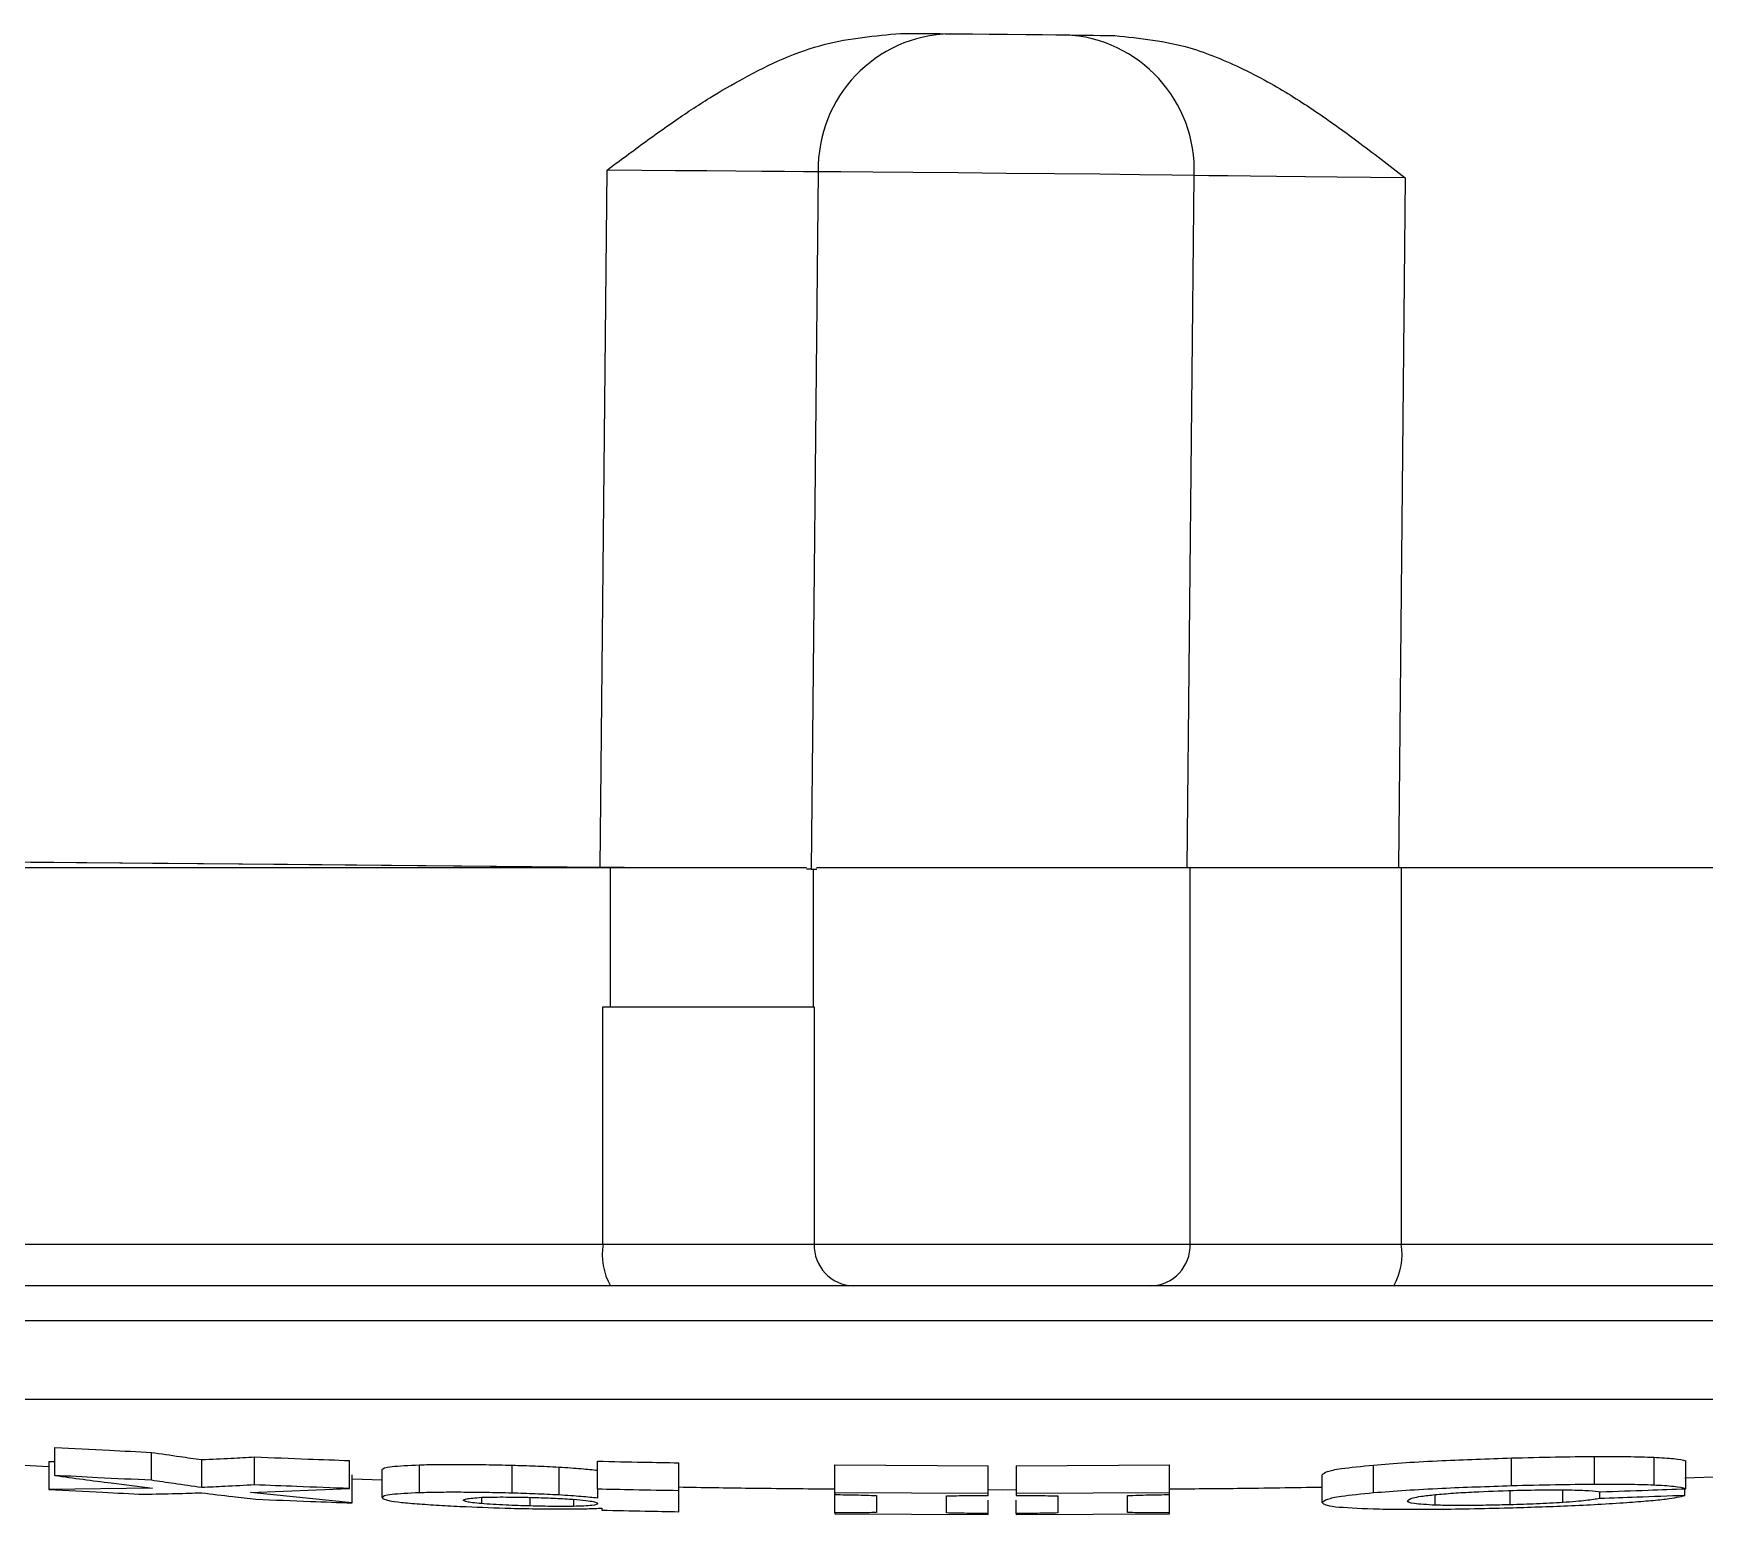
# Model space of a CAD drawing. Header units: millimetres. Extents: x 2344 to 4024, y 1094 to 2282.
# Drawn here: x 2900.4 to 2954.3, y 1191.2 to 1239 of the extents above; entities that cross this region are included whole.
import ezdxf

# ---------------------------------------------------------------- set-up
doc = ezdxf.new("R2010")
doc.units = ezdxf.units.MM

msp = doc.modelspace()

# ---------------------------------------------------------------- linework, layer by layer
at = {"color": 7, "linetype": 'Continuous', "lineweight": 25}
for p, q in [((2918.685, 1212.081), (2918.908, 1234.58)), ((2925.723, 1234.525), (2925.499, 1212.026)), ((2937.633, 1212.074), (2937.855, 1234.404)), ((2944.669, 1234.324), (2944.448, 1212.074)), ((2884.096, 1212.074), (2919.003, 1212.074)), ((2919.455, 1212.074), (2918.685, 1212.081)), ((2919.003, 1212.074), (2919.003, 1207.574)), ((2919.003, 1212.074), (2925.348, 1212.074)), ((2925.499, 1212.026), (2925.34, 1212.026)), ((2925.499, 1212.026), (2925.674, 1212.025)), ((2925.554, 1212.025), (2925.554, 1207.574)), ((2925.669, 1212.074), (2937.724, 1212.074)), ((2937.724, 1199.924), (2937.724, 1212.074)), ((2937.724, 1212.074), (2944.539, 1212.074)), ((2944.539, 1212.074), (2944.539, 1199.924)), ((2944.539, 1212.074), (2979.219, 1212.074)), ((2918.776, 1199.924), (2918.776, 1207.574)), ((2918.776, 1207.574), (2925.591, 1207.574)), ((2925.591, 1207.574), (2925.591, 1199.924)), ((2860.819, 1199.924), (2918.776, 1199.924)), ((2918.776, 1199.924), (2925.591, 1199.924)), ((2925.591, 1199.924), (2937.724, 1199.924)), ((2937.724, 1199.924), (2944.539, 1199.924)), ((2944.539, 1199.924), (3002.496, 1199.924)), ((2919.018, 1198.574), (2862.148, 1198.574)), ((2926.855, 1198.574), (2919.018, 1198.574)), ((2936.46, 1198.574), (2926.855, 1198.574)), ((2944.297, 1198.574), (2936.46, 1198.574)), ((3001.168, 1198.574), (2944.297, 1198.574)), ((2867.634, 1197.461), (2995.681, 1197.461)), ((2870.046, 1194.917), (2931.658, 1194.917)), ((2901.087, 1192.457), (2901.087, 1193.359)), ((2904.203, 1192.302), (2904.203, 1193.204)), ((2905.825, 1192.068), (2905.825, 1192.97)), ((2907.53, 1192.155), (2907.53, 1193.057)), ((2948.094, 1192.12), (2948.094, 1193.022)), ((2950.779, 1192.169), (2950.779, 1193.071)), ((2952.693, 1193.046), (2952.693, 1192.144)), ((2899.896, 1192.799), (2900.895, 1192.745)), ((2900.895, 1192.907), (2901.087, 1192.909)), ((2900.895, 1192.907), (2900.895, 1192.005)), ((2910.6, 1192.037), (2910.6, 1192.939)), ((2910.683, 1191.572), (2910.683, 1192.473)), ((2911.645, 1191.746), (2911.645, 1192.647)), ((2912.855, 1191.899), (2912.855, 1192.801)), ((2915.843, 1191.888), (2915.843, 1192.789)), ((2917.346, 1192.731), (2917.346, 1191.829)), ((2918.601, 1192.016), (2918.601, 1192.918)), ((2921.222, 1191.964), (2921.222, 1192.866)), ((2926.258, 1192.797), (2931.208, 1192.773)), ((2926.258, 1191.896), (2926.258, 1192.797)), ((2931.208, 1191.871), (2931.208, 1192.773)), ((2932.108, 1192.773), (2937.058, 1192.797)), ((2932.108, 1192.773), (2932.108, 1191.871)), ((2937.058, 1191.896), (2937.058, 1192.797)), ((2941.99, 1191.581), (2941.99, 1192.482)), ((2943.64, 1191.893), (2943.64, 1192.795)), ((2953.694, 1192.383), (2954.931, 1192.429)), ((2953.721, 1192.029), (2953.721, 1192.931)), ((2904.24, 1192.051), (2900.895, 1192.005)), ((2907.402, 1191.912), (2910.6, 1192.037)), ((2910.683, 1191.572), (2907.402, 1191.912)), ((2910.683, 1192.349), (2911.645, 1192.318)), ((2921.222, 1191.289), (2921.222, 1191.964)), ((2931.208, 1191.871), (2926.258, 1191.896)), ((2931.208, 1192), (2931.658, 1191.999)), ((2931.658, 1191.999), (2932.108, 1192)), ((2937.058, 1191.896), (2932.108, 1191.871)), ((2948.057, 1191.512), (2948.057, 1191.973)), ((2949.753, 1191.585), (2949.753, 1191.992)), ((2950.944, 1191.713), (2950.944, 1191.935)), ((2953.694, 1191.81), (2953.694, 1192.028)), ((2914.853, 1191.752), (2914.853, 1191.548)), ((2916.42, 1191.729), (2916.42, 1191.473)), ((2917.823, 1191.686), (2917.823, 1191.461)), ((2926.258, 1191.256), (2926.258, 1191.88)), ((2927.608, 1191.808), (2927.608, 1191.26)), ((2929.858, 1191.248), (2929.858, 1191.797)), ((2931.208, 1191.816), (2931.208, 1191.871)), ((2931.208, 1191.231), (2931.208, 1191.659)), ((2932.108, 1191.871), (2932.108, 1191.816)), ((2932.108, 1191.231), (2932.108, 1191.659)), ((2933.458, 1191.797), (2933.458, 1191.248)), ((2935.708, 1191.26), (2935.708, 1191.808)), ((2937.058, 1191.256), (2937.058, 1191.841)), ((2945.636, 1191.499), (2945.636, 1191.835)), ((2926.258, 1191.221), (2931.208, 1191.196)), ((2931.208, 1191.196), (2931.208, 1191.231)), ((2932.108, 1191.231), (2932.108, 1191.196)), ((2932.108, 1191.196), (2937.058, 1191.221))]:
    msp.add_line(p, q, dxfattribs=at)
at = {"color": 7, "linetype": 'Continuous', "lineweight": 25, "flags": 128}
for points in [[(2928.378, 1238.988), (2928.619, 1238.987), (2928.85, 1238.985), (2929.069, 1238.984), (2929.275, 1238.983), (2929.47, 1238.982), (2929.653, 1238.981), (2929.823, 1238.98), (2929.98, 1238.979)], [(2929.98, 1238.979), (2930.272, 1238.977), (2930.706, 1238.974), (2931.243, 1238.969), (2931.834, 1238.963), (2932.424, 1238.957), (2932.961, 1238.951), (2933.395, 1238.946), (2933.687, 1238.942)], [(2933.687, 1238.942), (2933.844, 1238.94), (2934.014, 1238.937), (2934.197, 1238.935), (2934.392, 1238.932), (2934.599, 1238.929), (2934.817, 1238.926), (2935.048, 1238.923), (2935.289, 1238.92)], [(2925.723, 1234.525), (2925.246, 1234.527), (2924.637, 1234.531), (2923.906, 1234.536), (2923.066, 1234.543), (2922.13, 1234.551), (2921.113, 1234.56), (2920.033, 1234.569), (2918.908, 1234.58)], [(2937.855, 1234.404), (2937.131, 1234.414), (2936.095, 1234.427), (2934.807, 1234.442), (2933.344, 1234.457), (2931.789, 1234.473), (2930.234, 1234.488), (2928.77, 1234.502), (2927.483, 1234.513), (2926.447, 1234.52), (2925.723, 1234.525)], [(2944.669, 1234.324), (2943.544, 1234.336), (2942.464, 1234.348), (2941.448, 1234.359), (2940.512, 1234.37), (2939.671, 1234.38), (2938.94, 1234.389), (2938.332, 1234.397), (2937.855, 1234.404)], [(2860.73, 1212.533), (2861.756, 1212.533), (2863.098, 1212.53), (2864.75, 1212.523), (2866.705, 1212.513), (2868.952, 1212.5), (2871.483, 1212.484), (2874.286, 1212.464), (2877.349, 1212.442), (2880.656, 1212.416), (2884.194, 1212.388), (2887.946, 1212.358), (2891.895, 1212.324), (2896.024, 1212.289), (2900.314, 1212.251), (2904.746, 1212.211), (2909.298, 1212.169), (2913.952, 1212.126), (2918.685, 1212.081)], [(2918.832, 1212.074), (2917.616, 1212.086), (2913.065, 1212.128), (2908.599, 1212.17), (2904.238, 1212.209), (2900.001, 1212.247)]]:
    msp.add_lwpolyline(points, dxfattribs=at)
at = {"color": 7, "linetype": 'Continuous', "lineweight": 25}
for centre, radius, start, end in [((2930.081, 1234.621), 4.359, 91.3295, 181.2666), ((2933.499, 1234.587), 4.359, 357.5945, 87.5315), ((2920.844, 1199.597), 2.093, 171.021, 209.2656), ((2926.9, 1199.882), 1.309, 178.1733, 268.0486), ((2936.416, 1199.882), 1.309, 271.9514, 1.8267), ((2942.471, 1199.597), 2.093, 330.7344, 8.979)]:
    msp.add_arc(centre, radius, start, end, dxfattribs=at)
for points, knots in [([(2918.908, 1234.58), (2919.324, 1234.889), (2920.033, 1235.416), (2921.132, 1236.205), (2922.176, 1236.895), (2923.76, 1237.816), (2925.778, 1238.753), (2927.556, 1238.914), (2928.378, 1238.988)], [0, 0, 0, 0, 0.146891, 0.250611, 0.38292, 0.500595, 0.76918, 1, 1, 1, 1]), ([(2935.289, 1238.92), (2936.111, 1238.835), (2937.233, 1238.719), (2938.587, 1238.223), (2939.46, 1237.839), (2940.54, 1237.27), (2941.767, 1236.498), (2943.202, 1235.463), (2944.151, 1234.727), (2944.669, 1234.324)], [0, 0, 0, 0, 0.230707, 0.315448, 0.404945, 0.499649, 0.659665, 0.813802, 1, 1, 1, 1]), ([(2931.658, 1194.917), (2934.034, 1194.917), (2938.887, 1194.917), (2946.202, 1194.917), (2953.549, 1194.917), (2960.744, 1194.917), (2967.588, 1194.917), (2973.884, 1194.917), (2979.303, 1194.917), (2983.789, 1194.917), (2987.342, 1194.917), (2990.065, 1194.917), (2991.939, 1194.917), (2993.066, 1194.917), (2993.202, 1194.917), (2993.269, 1194.917)], [0, 0, 0, 0, 0.073675, 0.150434, 0.229885, 0.311524, 0.394751, 0.478886, 0.563205, 0.640041, 0.715869, 0.790184, 0.862545, 0.932581, 1, 1, 1, 1]), ([(2901.087, 1193.359), (2901.673, 1193.329), (2902.712, 1193.276), (2903.751, 1193.226), (2904.203, 1193.204)], [0, 0, 0, 0, 0.56439, 1, 1, 1, 1]), ([(2904.203, 1193.204), (2904.511, 1193.158), (2905.052, 1193.078), (2905.593, 1193.002), (2905.825, 1192.97)], [0, 0, 0, 0, 0.570017, 1, 1, 1, 1]), ([(2905.825, 1192.97), (2906.142, 1192.985), (2906.711, 1193.011), (2907.279, 1193.043), (2907.53, 1193.057)], [0, 0, 0, 0, 0.5579958, 1, 1, 1, 1]), ([(2907.53, 1193.057), (2908.107, 1193.034), (2909.13, 1192.992), (2910.154, 1192.955), (2910.6, 1192.939)], [0, 0, 0, 0, 0.563627, 1, 1, 1, 1]), ([(2943.64, 1192.795), (2943.975, 1192.822), (2944.618, 1192.873), (2946.126, 1192.956), (2947.331, 1192.996), (2948.094, 1193.022)], [0, 0, 0, 0, 0.285186, 0.547507, 1, 1, 1, 1]), ([(2948.094, 1193.022), (2948.572, 1193.034), (2949.495, 1193.059), (2950.361, 1193.067), (2950.779, 1193.071)], [0, 0, 0, 0, 0.517483, 1, 1, 1, 1]), ([(2950.779, 1193.071), (2951.146, 1193.071), (2951.881, 1193.073), (2952.422, 1193.055), (2952.693, 1193.046)], [0, 0, 0, 0, 0.4995071, 1, 1, 1, 1]), ([(2952.693, 1193.046), (2952.925, 1193.033), (2953.44, 1193.002), (2953.621, 1192.956), (2953.721, 1192.931)], [0, 0, 0, 0, 0.450733, 1, 1, 1, 1]), ([(2901.087, 1192.457), (2901.693, 1192.375), (2902.744, 1192.233), (2903.795, 1192.105), (2904.24, 1192.051)], [0, 0, 0, 0, 0.5766331, 1, 1, 1, 1]), ([(2904.203, 1192.302), (2903.626, 1192.33), (2902.587, 1192.379), (2901.549, 1192.433), (2901.087, 1192.457)], [0, 0, 0, 0, 0.555599, 1, 1, 1, 1]), ([(2911.645, 1192.647), (2911.68, 1192.683), (2911.744, 1192.747), (2912.513, 1192.785), (2912.855, 1192.801)], [0, 0, 0, 0, 0.556041, 1, 1, 1, 1]), ([(2912.855, 1192.801), (2913.051, 1192.806), (2913.445, 1192.816), (2914.176, 1192.817), (2914.99, 1192.81), (2915.559, 1192.796), (2915.843, 1192.789)], [0, 0, 0, 0, 0.249995, 0.500147, 0.75036, 1, 1, 1, 1]), ([(2915.843, 1192.789), (2916.093, 1192.782), (2916.616, 1192.766), (2917.096, 1192.743), (2917.346, 1192.731)], [0, 0, 0, 0, 0.479645, 1, 1, 1, 1]), ([(2917.346, 1192.731), (2917.479, 1192.722), (2917.746, 1192.705), (2918.188, 1192.67), (2918.436, 1192.644), (2918.601, 1192.627)], [0, 0, 0, 0, 0.249107, 0.498716, 1, 1, 1, 1]), ([(2918.601, 1192.918), (2919.092, 1192.908), (2919.965, 1192.889), (2920.839, 1192.873), (2921.222, 1192.866)], [0, 0, 0, 0, 0.561174, 1, 1, 1, 1]), ([(2941.99, 1192.482), (2942.02, 1192.517), (2942.073, 1192.581), (2942.578, 1192.687), (2943.26, 1192.756), (2943.64, 1192.795)], [0, 0, 0, 0, 0.35254, 0.639891, 1, 1, 1, 1]), ([(2900.895, 1192.005), (2901.475, 1191.974), (2902.498, 1191.921), (2903.522, 1191.872), (2903.965, 1191.851)], [0, 0, 0, 0, 0.566888, 1, 1, 1, 1]), ([(2903.965, 1191.851), (2904.311, 1191.859), (2904.932, 1191.872), (2905.552, 1191.891), (2905.825, 1191.899)], [0, 0, 0, 0, 0.558911, 1, 1, 1, 1]), ([(2905.825, 1192.068), (2905.528, 1192.109), (2904.987, 1192.185), (2904.446, 1192.266), (2904.203, 1192.302)], [0, 0, 0, 0, 0.549983, 1, 1, 1, 1]), ([(2907.53, 1192.155), (2907.211, 1192.137), (2906.642, 1192.106), (2906.074, 1192.079), (2905.825, 1192.068)], [0, 0, 0, 0, 0.561954, 1, 1, 1, 1]), ([(2905.825, 1191.899), (2906.159, 1191.858), (2906.742, 1191.786), (2907.326, 1191.72), (2907.576, 1191.691)], [0, 0, 0, 0, 0.572061, 1, 1, 1, 1]), ([(2910.6, 1192.037), (2910.031, 1192.058), (2909.007, 1192.095), (2907.984, 1192.137), (2907.53, 1192.155)], [0, 0, 0, 0, 0.556353, 1, 1, 1, 1]), ([(2912.855, 1191.899), (2912.513, 1191.883), (2911.744, 1191.845), (2911.68, 1191.781), (2911.645, 1191.746)], [0, 0, 0, 0, 0.443959, 1, 1, 1, 1]), ([(2915.843, 1191.888), (2915.559, 1191.894), (2914.99, 1191.908), (2914.176, 1191.915), (2913.445, 1191.914), (2913.051, 1191.904), (2912.855, 1191.899)], [0, 0, 0, 0, 0.24964, 0.499853, 0.750005, 1, 1, 1, 1]), ([(2917.346, 1191.829), (2917.096, 1191.841), (2916.616, 1191.865), (2916.093, 1191.88), (2915.843, 1191.888)], [0, 0, 0, 0, 0.520355, 1, 1, 1, 1]), ([(2918.601, 1192.016), (2918.601, 1191.958), (2918.601, 1191.855), (2918.601, 1191.764), (2918.601, 1191.725)], [0, 0, 0, 0, 0.575496, 1, 1, 1, 1]), ([(2921.222, 1191.964), (2920.734, 1191.973), (2919.86, 1191.989), (2918.987, 1192.008), (2918.601, 1192.016)], [0, 0, 0, 0, 0.5587912, 1, 1, 1, 1]), ([(2921.222, 1192.087), (2921.988, 1192.074), (2923.665, 1192.045), (2925.345, 1192.032), (2926.258, 1192.025)], [0, 0, 0, 0, 0.456408, 1, 1, 1, 1]), ([(2926.258, 1191.896), (2926.258, 1191.885), (2926.258, 1191.867), (2926.258, 1191.849), (2926.258, 1191.841)], [0, 0, 0, 0, 0.563026, 1, 1, 1, 1]), ([(2937.058, 1192.025), (2937.788, 1192.03), (2939.433, 1192.042), (2941.077, 1192.069), (2941.99, 1192.084)], [0, 0, 0, 0, 0.4440611, 1, 1, 1, 1]), ([(2937.058, 1191.841), (2937.058, 1191.851), (2937.058, 1191.869), (2937.058, 1191.887), (2937.058, 1191.896)], [0, 0, 0, 0, 0.556974, 1, 1, 1, 1]), ([(2943.64, 1191.893), (2943.26, 1191.855), (2942.578, 1191.785), (2942.073, 1191.679), (2942.02, 1191.616), (2941.99, 1191.581)], [0, 0, 0, 0, 0.36011, 0.647462, 1, 1, 1, 1]), ([(2948.094, 1192.12), (2947.331, 1192.094), (2946.126, 1192.054), (2944.618, 1191.971), (2943.975, 1191.92), (2943.64, 1191.893)], [0, 0, 0, 0, 0.452493, 0.714814, 1, 1, 1, 1]), ([(2945.629, 1191.839), (2945.814, 1191.855), (2946.165, 1191.887), (2947.024, 1191.937), (2947.718, 1191.961), (2948.149, 1191.976)], [0, 0, 0, 0, 0.296714, 0.56253, 1, 1, 1, 1]), ([(2950.779, 1192.169), (2950.361, 1192.165), (2949.495, 1192.156), (2948.572, 1192.132), (2948.094, 1192.12)], [0, 0, 0, 0, 0.482517, 1, 1, 1, 1]), ([(2948.149, 1191.976), (2948.462, 1191.983), (2949.1, 1191.997), (2949.848, 1191.995), (2950.322, 1191.984), (2950.714, 1191.968), (2950.868, 1191.946), (2950.972, 1191.932)], [0, 0, 0, 0, 0.233217, 0.476546, 0.60225, 0.732009, 1, 1, 1, 1]), ([(2952.693, 1192.144), (2952.422, 1192.153), (2951.881, 1192.17), (2951.146, 1192.169), (2950.779, 1192.169)], [0, 0, 0, 0, 0.500493, 1, 1, 1, 1]), ([(2950.972, 1191.932), (2951.482, 1191.949), (2952.399, 1191.98), (2953.315, 1192.014), (2953.721, 1192.029)], [0, 0, 0, 0, 0.556828, 1, 1, 1, 1]), ([(2953.721, 1192.029), (2953.621, 1192.054), (2953.44, 1192.1), (2952.925, 1192.131), (2952.693, 1192.144)], [0, 0, 0, 0, 0.549267, 1, 1, 1, 1]), ([(2907.576, 1191.691), (2908.163, 1191.668), (2909.198, 1191.626), (2910.234, 1191.588), (2910.683, 1191.572)], [0, 0, 0, 0, 0.5666076, 1, 1, 1, 1]), ([(2911.645, 1191.746), (2911.681, 1191.711), (2911.736, 1191.659), (2912.225, 1191.591), (2912.645, 1191.556), (2912.855, 1191.539)], [0, 0, 0, 0, 0.49875, 0.750257, 1, 1, 1, 1]), ([(2912.855, 1191.539), (2913.089, 1191.522), (2913.535, 1191.491), (2914.527, 1191.441), (2915.314, 1191.416), (2915.806, 1191.4)], [0, 0, 0, 0, 0.294236, 0.559365, 1, 1, 1, 1]), ([(2914.266, 1191.664), (2914.285, 1191.679), (2914.313, 1191.701), (2914.549, 1191.73), (2914.756, 1191.745), (2914.859, 1191.753)], [0, 0, 0, 0, 0.501568, 0.7512, 1, 1, 1, 1]), ([(2914.853, 1191.548), (2914.749, 1191.558), (2914.541, 1191.578), (2914.313, 1191.615), (2914.285, 1191.644), (2914.266, 1191.664)], [0, 0, 0, 0, 0.248427, 0.500533, 1, 1, 1, 1]), ([(2916.42, 1191.473), (2916.156, 1191.481), (2915.731, 1191.495), (2915.199, 1191.522), (2914.973, 1191.539), (2914.853, 1191.548)], [0, 0, 0, 0, 0.433668, 0.700456, 1, 1, 1, 1]), ([(2914.859, 1191.753), (2914.959, 1191.756), (2915.16, 1191.762), (2915.551, 1191.764), (2915.998, 1191.761), (2916.31, 1191.754), (2916.466, 1191.75)], [0, 0, 0, 0, 0.249108, 0.498915, 0.749263, 1, 1, 1, 1]), ([(2915.806, 1191.4), (2916.116, 1191.392), (2916.739, 1191.378), (2917.618, 1191.374), (2918.313, 1191.382), (2918.596, 1191.398), (2918.739, 1191.406)], [0, 0, 0, 0, 0.245195, 0.492761, 0.744341, 1, 1, 1, 1]), ([(2917.823, 1191.461), (2917.62, 1191.459), (2917.207, 1191.456), (2916.686, 1191.467), (2916.42, 1191.473)], [0, 0, 0, 0, 0.4908866, 1, 1, 1, 1]), ([(2916.466, 1191.75), (2916.675, 1191.744), (2916.999, 1191.734), (2917.411, 1191.715), (2917.596, 1191.703), (2917.692, 1191.697)], [0, 0, 0, 0, 0.4678741, 0.7264661, 1, 1, 1, 1]), ([(2918.601, 1191.725), (2918.436, 1191.743), (2918.188, 1191.769), (2917.746, 1191.803), (2917.479, 1191.82), (2917.346, 1191.829)], [0, 0, 0, 0, 0.501284, 0.750893, 1, 1, 1, 1]), ([(2917.692, 1191.697), (2917.848, 1191.685), (2918.161, 1191.66), (2918.543, 1191.613), (2918.583, 1191.576), (2918.61, 1191.552)], [0, 0, 0, 0, 0.249846, 0.5015343, 1, 1, 1, 1]), ([(2918.61, 1191.552), (2918.585, 1191.53), (2918.548, 1191.498), (2918.195, 1191.471), (2917.94, 1191.464), (2917.823, 1191.461)], [0, 0, 0, 0, 0.5615763, 0.7980896, 1, 1, 1, 1]), ([(2918.739, 1191.406), (2918.739, 1191.393), (2918.739, 1191.37), (2918.739, 1191.348), (2918.739, 1191.338)], [0, 0, 0, 0, 0.5662776, 1, 1, 1, 1]), ([(2926.258, 1191.841), (2926.487, 1191.838), (2926.961, 1191.832), (2927.388, 1191.816), (2927.608, 1191.808)], [0, 0, 0, 0, 0.485253, 1, 1, 1, 1]), ([(2929.858, 1191.797), (2930.075, 1191.803), (2930.501, 1191.814), (2930.975, 1191.815), (2931.208, 1191.816)], [0, 0, 0, 0, 0.508208, 1, 1, 1, 1]), ([(2932.108, 1191.816), (2932.341, 1191.815), (2932.814, 1191.814), (2933.241, 1191.803), (2933.458, 1191.797)], [0, 0, 0, 0, 0.491793, 1, 1, 1, 1]), ([(2935.708, 1191.808), (2935.928, 1191.816), (2936.355, 1191.832), (2936.828, 1191.838), (2937.058, 1191.841)], [0, 0, 0, 0, 0.514749, 1, 1, 1, 1]), ([(2941.99, 1191.581), (2942.039, 1191.533), (2942.129, 1191.446), (2943.161, 1191.401), (2943.628, 1191.381)], [0, 0, 0, 0, 0.5477404, 1, 1, 1, 1]), ([(2943.628, 1191.381), (2943.906, 1191.376), (2944.47, 1191.365), (2945.541, 1191.367), (2946.748, 1191.382), (2947.593, 1191.403), (2948.021, 1191.414)], [0, 0, 0, 0, 0.239072, 0.485952, 0.739492, 1, 1, 1, 1]), ([(2944.74, 1191.636), (2944.767, 1191.669), (2944.809, 1191.72), (2945.161, 1191.788), (2945.473, 1191.822), (2945.629, 1191.839)], [0, 0, 0, 0, 0.501448, 0.75111, 1, 1, 1, 1]), ([(2945.636, 1191.499), (2945.375, 1191.514), (2944.793, 1191.547), (2944.759, 1191.604), (2944.74, 1191.636)], [0, 0, 0, 0, 0.448512, 1, 1, 1, 1]), ([(2948.057, 1191.512), (2947.821, 1191.506), (2947.351, 1191.494), (2946.679, 1191.487), (2946.089, 1191.487), (2945.786, 1191.495), (2945.636, 1191.499)], [0, 0, 0, 0, 0.2537055, 0.5049721, 0.7538844, 1, 1, 1, 1]), ([(2948.021, 1191.414), (2948.657, 1191.434), (2949.652, 1191.466), (2950.93, 1191.528), (2951.512, 1191.565), (2951.813, 1191.585)], [0, 0, 0, 0, 0.462063, 0.722152, 1, 1, 1, 1]), ([(2949.753, 1191.585), (2949.476, 1191.569), (2948.955, 1191.54), (2948.344, 1191.521), (2948.057, 1191.512)], [0, 0, 0, 0, 0.531035, 1, 1, 1, 1]), ([(2950.944, 1191.713), (2950.81, 1191.691), (2950.607, 1191.659), (2950.189, 1191.617), (2949.898, 1191.596), (2949.753, 1191.585)], [0, 0, 0, 0, 0.498783, 0.7505649, 1, 1, 1, 1]), ([(2953.694, 1191.81), (2953.177, 1191.791), (2952.26, 1191.757), (2951.344, 1191.726), (2950.944, 1191.713)], [0, 0, 0, 0, 0.5641342, 1, 1, 1, 1]), ([(2951.813, 1191.585), (2952.058, 1191.604), (2952.547, 1191.641), (2953.286, 1191.716), (2953.531, 1191.772), (2953.694, 1191.81)], [0, 0, 0, 0, 0.250013, 0.500775, 1, 1, 1, 1]), ([(2918.739, 1191.338), (2919.205, 1191.328), (2920.033, 1191.311), (2920.861, 1191.295), (2921.222, 1191.289)], [0, 0, 0, 0, 0.563122, 1, 1, 1, 1]), ([(2927.608, 1191.26), (2927.394, 1191.257), (2926.967, 1191.252), (2926.494, 1191.255), (2926.258, 1191.256)], [0, 0, 0, 0, 0.50186, 1, 1, 1, 1]), ([(2926.258, 1191.256), (2926.258, 1191.249), (2926.258, 1191.237), (2926.258, 1191.226), (2926.258, 1191.221)], [0, 0, 0, 0, 0.564495, 1, 1, 1, 1]), ([(2931.208, 1191.231), (2930.975, 1191.232), (2930.502, 1191.234), (2930.075, 1191.244), (2929.858, 1191.248)], [0, 0, 0, 0, 0.49078, 1, 1, 1, 1]), ([(2933.458, 1191.248), (2933.24, 1191.244), (2932.813, 1191.234), (2932.34, 1191.232), (2932.108, 1191.231)], [0, 0, 0, 0, 0.509216, 1, 1, 1, 1]), ([(2937.058, 1191.256), (2936.822, 1191.255), (2936.348, 1191.252), (2935.922, 1191.257), (2935.708, 1191.26)], [0, 0, 0, 0, 0.49814, 1, 1, 1, 1]), ([(2937.058, 1191.221), (2937.058, 1191.227), (2937.058, 1191.239), (2937.058, 1191.251), (2937.058, 1191.256)], [0, 0, 0, 0, 0.555505, 1, 1, 1, 1])]:
    msp.add_open_spline(points, degree=3, knots=knots, dxfattribs=at)

doc.saveas('drawing.dxf')
